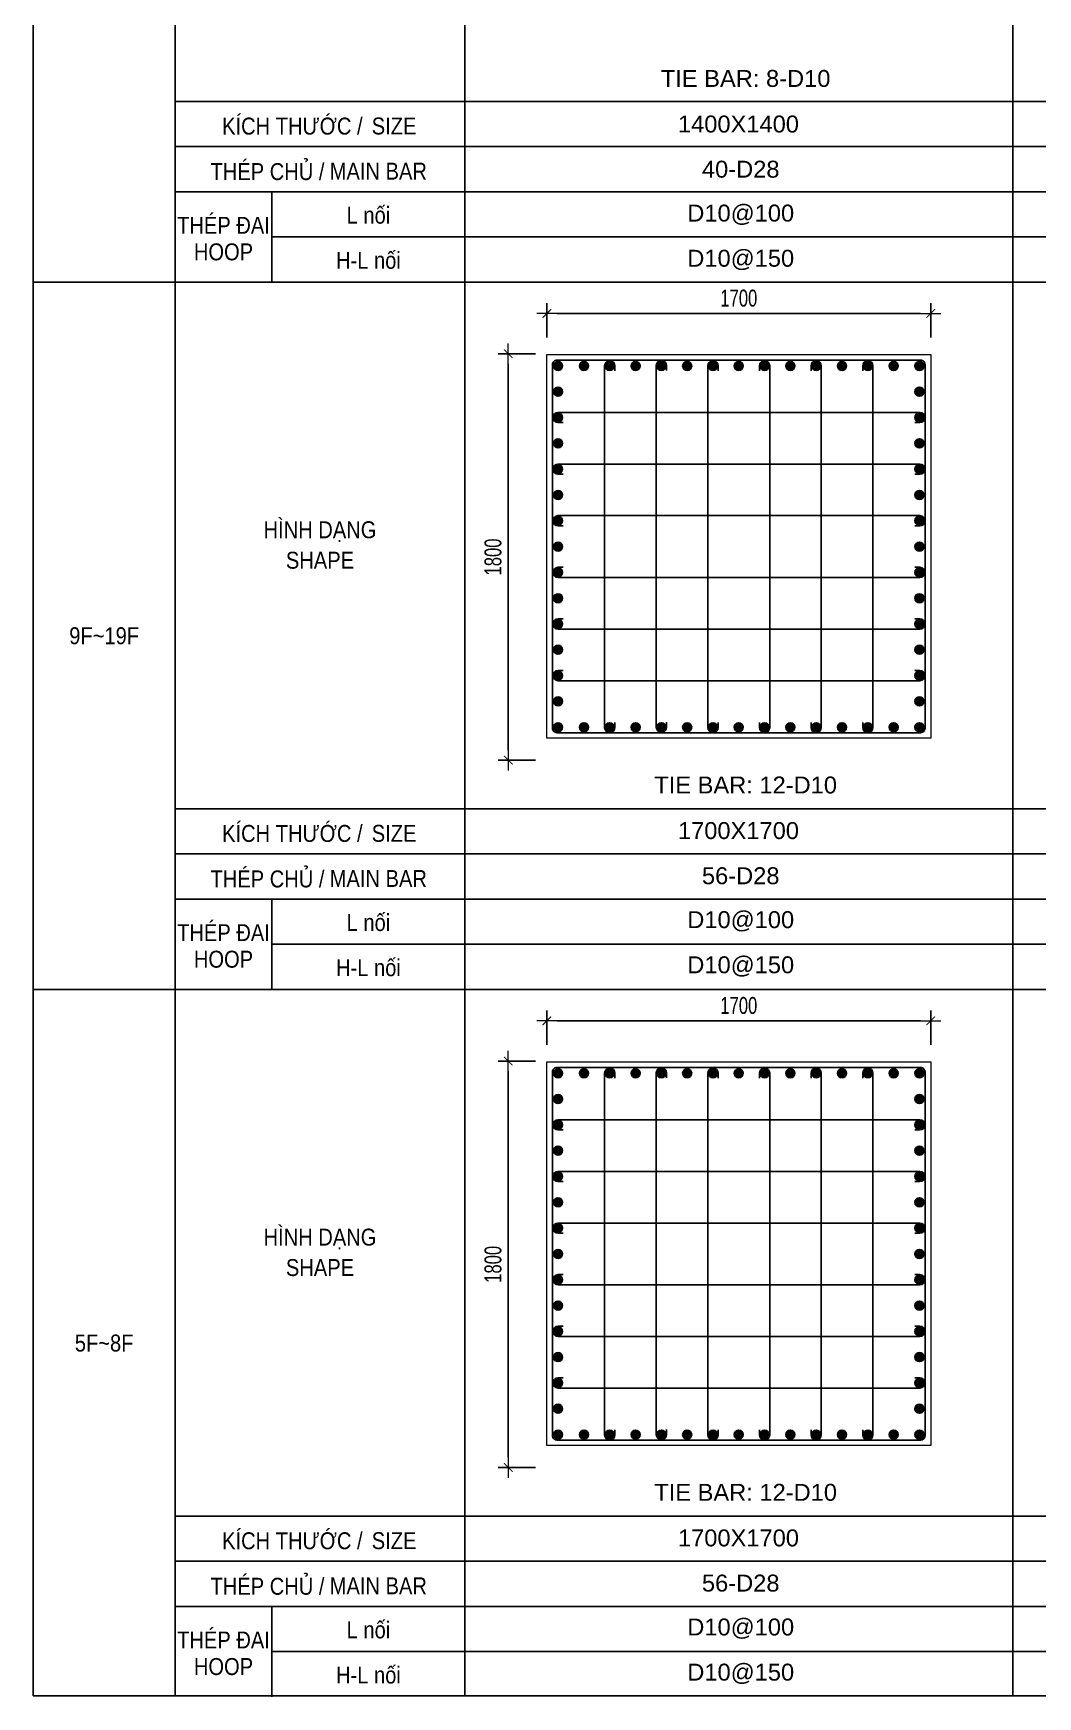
# Model space of a CAD drawing. Header units: millimetres. Extents: x 61878 to 380960, y -19809 to 191918.
# Drawn here: x 363365 to 367814, y 86301 to 93668 of the extents above; entities that cross this region are included whole.
import ezdxf
from ezdxf.enums import TextEntityAlignment as Align

# ---------------------------------------------------------------- set-up
doc = ezdxf.new("R2010")
doc.units = ezdxf.units.MM
doc.linetypes.add('CENTER2', pattern=[1.125, 0.75, -0.125, 0.125, -0.125])
doc.layers.get('Defpoints').update_dxf_attribs({"color": 151, "lineweight": 9})
for name, color, linetype in [('2', 2, 'Continuous'), ('CEN', 1, 'CENTER2'), ('STL', 3, 'Continuous'), ('TIT1', 3, 'Continuous')]:
    doc.layers.add(name, color=color, linetype=linetype)
for name, color, linetype, lineweight in [('NDC_S_CONTINUOUS', 3, 'Continuous', 20), ('NDC_S_DIM', 1, 'Continuous', 15), ('NDC_S_VN TEXT', 7, 'Continuous', 20)]:
    doc.layers.add(name, color=color, linetype=linetype, lineweight=lineweight)
doc.styles.add('NDC_ARIAL', font='arial.ttf', dxfattribs={"width": 0.85})
doc.styles.add('NDC_DIM', font='', dxfattribs={"width": 0.75})
doc.styles.get('NDC_DIM').set_extended_font_data('Dotum')
doc.dimstyles.new('NDC_dim_30', dxfattribs={"dimscale": 30, "dimtxt": 2.5, "dimasz": 1.5, "dimexe": 1.5, "dimexo": 2.5, "dimgap": 1, "dimtad": 1, "dimdec": 0, "dimzin": 0, "dimdsep": 46, "dimtxsty": 'NDC_DIM', "dimblk": 'DIMMARK', "dimcen": 0.09, "dimdle": 1.2, "dimclrd": 1, "dimclre": 1, "dimclrt": 3, "dimadec": 0, "dimazin": 0, "dimtfac": 1, "dimtdec": 0, "dimtix": 1, "dimtofl": 0, "dimtmove": 0, "dimatfit": 3, "dimfxl": 8, "dimfxlon": 1, "dimtolj": 1, "dimtzin": 0, "dimarcsym": 0})

# ---------------------------------------------------------------- blocks, each defined once
blk = doc.blocks.new('8')
at = {"layer": '2'}
blk.add_hatch(color=256, dxfattribs=at).paths.add_polyline_path([(20, 0, 0.386127), (1.9, 19.9), (-1.9, 19.9, 0.386127), (-20, 0, 1)])
blk.add_circle((0, 0), 20, dxfattribs=at)
blk = doc.blocks.new('5')
at = {"layer": 'CEN', "rotation": 180}
blk.add_blockref('8', (0, 0), dxfattribs=at)
blk = doc.blocks.new('*U1469')
at = {"layer": 'STL', "xscale": -1, "rotation": 270}
blk.add_blockref('5', (0, 0), dxfattribs=at)
blk = doc.blocks.new('*U1470')
at = {"layer": 'NDC_S_DIM', "color": 0, "linetype": 'ByBlock', "lineweight": -2, "transparency": 16777216}
for p in [(299692.7, 70167.6), (299807.1, 70167.6), (299921.4, 70167.6), (300035.7, 70167.6), (300150, 70167.6), (300264.3, 70167.6), (300378.6, 70167.6), (300493, 70167.6), (300607.3, 70167.6), (300721.6, 70167.6), (300835.9, 70167.6), (300950.2, 70167.6), (301064.6, 70167.6), (301178.9, 70167.6), (301293.2, 70167.6)]:
    blk.add_blockref('*U1469', p, dxfattribs=at)
blk = doc.blocks.new('*U1471')
at = {"layer": 'STL', "xscale": -1, "rotation": 270}
blk.add_blockref('5', (0, 0), dxfattribs=at)
blk = doc.blocks.new('*U1472')
at = {"layer": 'NDC_S_DIM', "color": 0, "linetype": 'ByBlock', "lineweight": -2, "transparency": 16777216}
for p in [(299692.7, 70167.6), (299807.1, 70167.6), (299921.4, 70167.6), (300035.7, 70167.6), (300150, 70167.6), (300264.3, 70167.6), (300378.6, 70167.6), (300493, 70167.6), (300607.3, 70167.6), (300721.6, 70167.6), (300835.9, 70167.6), (300950.2, 70167.6), (301064.6, 70167.6), (301178.9, 70167.6), (301293.2, 70167.6)]:
    blk.add_blockref('*U1471', p, dxfattribs=at)
blk = doc.blocks.new('*U1473')
at = {"layer": 'STL', "xscale": -1, "rotation": 270}
blk.add_blockref('5', (0, 0), dxfattribs=at)
blk = doc.blocks.new('*U1474')
at = {"layer": 'NDC_S_DIM', "color": 0, "linetype": 'ByBlock', "lineweight": -2, "transparency": 16777216}
for p in [(299692.7, 70167.6), (299807.1, 70167.6), (299921.4, 70167.6), (300035.7, 70167.6), (300150, 70167.6), (300264.3, 70167.6), (300378.6, 70167.6), (300493, 70167.6), (300607.3, 70167.6), (300721.6, 70167.6), (300835.9, 70167.6), (300950.2, 70167.6), (301064.6, 70167.6), (301178.9, 70167.6), (301293.2, 70167.6)]:
    blk.add_blockref('*U1473', p, dxfattribs=at)
blk = doc.blocks.new('*U1467')
at = {"layer": 'STL', "xscale": -1, "rotation": 270}
blk.add_blockref('5', (0, 0), dxfattribs=at)
blk = doc.blocks.new('*U1468')
at = {"layer": 'NDC_S_DIM', "color": 0, "linetype": 'ByBlock', "lineweight": -2, "transparency": 16777216}
for p in [(299692.7, 70167.6), (299807.1, 70167.6), (299921.4, 70167.6), (300035.7, 70167.6), (300150, 70167.6), (300264.3, 70167.6), (300378.6, 70167.6), (300493, 70167.6), (300607.3, 70167.6), (300721.6, 70167.6), (300835.9, 70167.6), (300950.2, 70167.6), (301064.6, 70167.6), (301178.9, 70167.6), (301293.2, 70167.6)]:
    blk.add_blockref('*U1467', p, dxfattribs=at)
blk = doc.blocks.new('DIMMARK')
at = {"layer": 'NDC_S_DIM', "color": 1}
blk.add_line((-1.5, 0), (1, 0), dxfattribs=at)
at = {"layer": 'NDC_S_DIM', "color": 2, "const_width": 0.1}
blk.add_lwpolyline([(-0.42, -0.42), (0.42, 0.42)], dxfattribs=at)
blk = doc.blocks.new('*D1482')
at = {"layer": 'Defpoints', "color": 0, "ltscale": 40, "transparency": 16777216}
for p in [(367340, 89294.6), (365640, 89113), (367340, 89113)]:
    blk.add_point(p, dxfattribs=at)
at = {"layer": 'NDC_S_DIM', "color": 1, "lineweight": -2, "ltscale": 40, "transparency": 16777216}
for p, q in [((365640, 89188), (365640, 89339.6)), ((365685, 89294.6), (367295, 89294.6)), ((367340, 89188), (367340, 89339.6))]:
    blk.add_line(p, q, dxfattribs=at)
at = {"layer": 'NDC_S_DIM', "color": 1, "lineweight": -2, "ltscale": 40, "transparency": 16777216, "xscale": 45, "yscale": 45, "zscale": 45, "rotation": 180}
blk.add_blockref('DIMMARK', (365640, 89294.6), dxfattribs=at)
at = {"layer": 'NDC_S_DIM', "color": 1, "lineweight": -2, "ltscale": 40, "transparency": 16777216, "xscale": 45, "yscale": 45, "zscale": 45}
blk.add_blockref('DIMMARK', (367340, 89294.6), dxfattribs=at)
at = {"layer": 'NDC_S_DIM', "color": 3, "ltscale": 40, "transparency": 16777216, "insert": (366490, 89362.1), "char_height": 75, "attachment_point": 5, "style": 'NDC_DIM'}
blk.add_mtext('\\A1;1700', dxfattribs=at)
blk = doc.blocks.new('*U1465')
at = {"layer": 'STL', "xscale": -1, "rotation": 270}
blk.add_blockref('5', (0, 0), dxfattribs=at)
blk = doc.blocks.new('*U1466')
at = {"layer": 'NDC_S_DIM', "color": 0, "linetype": 'ByBlock', "lineweight": -2, "transparency": 16777216}
for p in [(299692.7, 70167.6), (299807.1, 70167.6), (299921.4, 70167.6), (300035.7, 70167.6), (300150, 70167.6), (300264.3, 70167.6), (300378.6, 70167.6), (300493, 70167.6), (300607.3, 70167.6), (300721.6, 70167.6), (300835.9, 70167.6), (300950.2, 70167.6), (301064.6, 70167.6), (301178.9, 70167.6), (301293.2, 70167.6)]:
    blk.add_blockref('*U1465', p, dxfattribs=at)
blk = doc.blocks.new('*U1439')
at = {"layer": 'STL', "xscale": -1, "rotation": 270}
blk.add_blockref('5', (0, 0), dxfattribs=at)
blk = doc.blocks.new('*U1440')
at = {"layer": 'NDC_S_DIM', "color": 0, "linetype": 'ByBlock', "lineweight": -2, "transparency": 16777216}
for p in [(299692.7, 70167.6), (299807.1, 70167.6), (299921.4, 70167.6), (300035.7, 70167.6), (300150, 70167.6), (300264.3, 70167.6), (300378.6, 70167.6), (300493, 70167.6), (300607.3, 70167.6), (300721.6, 70167.6), (300835.9, 70167.6), (300950.2, 70167.6), (301064.6, 70167.6), (301178.9, 70167.6), (301293.2, 70167.6)]:
    blk.add_blockref('*U1439', p, dxfattribs=at)
blk = doc.blocks.new('*U1441')
at = {"layer": 'STL', "xscale": -1, "rotation": 270}
blk.add_blockref('5', (0, 0), dxfattribs=at)
blk = doc.blocks.new('*U1442')
at = {"layer": 'NDC_S_DIM', "color": 0, "linetype": 'ByBlock', "lineweight": -2, "transparency": 16777216}
for p in [(299692.7, 70167.6), (299807.1, 70167.6), (299921.4, 70167.6), (300035.7, 70167.6), (300150, 70167.6), (300264.3, 70167.6), (300378.6, 70167.6), (300493, 70167.6), (300607.3, 70167.6), (300721.6, 70167.6), (300835.9, 70167.6), (300950.2, 70167.6), (301064.6, 70167.6), (301178.9, 70167.6), (301293.2, 70167.6)]:
    blk.add_blockref('*U1441', p, dxfattribs=at)
blk = doc.blocks.new('*U1463')
at = {"layer": 'STL', "xscale": -1, "rotation": 270}
blk.add_blockref('5', (0, 0), dxfattribs=at)
blk = doc.blocks.new('*U1464')
at = {"layer": 'NDC_S_DIM', "color": 0, "linetype": 'ByBlock', "lineweight": -2, "transparency": 16777216}
for p in [(299692.7, 70167.6), (299807.1, 70167.6), (299921.4, 70167.6), (300035.7, 70167.6), (300150, 70167.6), (300264.3, 70167.6), (300378.6, 70167.6), (300493, 70167.6), (300607.3, 70167.6), (300721.6, 70167.6), (300835.9, 70167.6), (300950.2, 70167.6), (301064.6, 70167.6), (301178.9, 70167.6), (301293.2, 70167.6)]:
    blk.add_blockref('*U1463', p, dxfattribs=at)
blk = doc.blocks.new('*D1481')
at = {"layer": 'Defpoints', "color": 0, "ltscale": 40, "transparency": 16777216}
for p in [(367340, 92427.3), (365640, 92245.7), (367340, 92245.7)]:
    blk.add_point(p, dxfattribs=at)
at = {"layer": 'NDC_S_DIM', "color": 1, "lineweight": -2, "ltscale": 40, "transparency": 16777216}
for p, q in [((365640, 92320.7), (365640, 92472.3)), ((367340, 92320.7), (367340, 92472.3)), ((365685, 92427.3), (367295, 92427.3))]:
    blk.add_line(p, q, dxfattribs=at)
at = {"layer": 'NDC_S_DIM', "color": 1, "lineweight": -2, "ltscale": 40, "transparency": 16777216, "xscale": 45, "yscale": 45, "zscale": 45, "rotation": 180}
blk.add_blockref('DIMMARK', (365640, 92427.3), dxfattribs=at)
at = {"layer": 'NDC_S_DIM', "color": 1, "lineweight": -2, "ltscale": 40, "transparency": 16777216, "xscale": 45, "yscale": 45, "zscale": 45}
blk.add_blockref('DIMMARK', (367340, 92427.3), dxfattribs=at)
at = {"layer": 'NDC_S_DIM', "color": 3, "ltscale": 40, "transparency": 16777216, "insert": (366490, 92494.8), "char_height": 75, "attachment_point": 5, "style": 'NDC_DIM'}
blk.add_mtext('\\A1;1700', dxfattribs=at)
blk = doc.blocks.new('*D1592')
at = {"layer": 'Defpoints', "color": 0, "ltscale": 40, "transparency": 16777216}
for p in [(365664.4, 89116.1), (365469, 87316.1), (365664.4, 87316.1)]:
    blk.add_point(p, dxfattribs=at)
at = {"layer": 'NDC_S_DIM', "color": 1, "lineweight": -2, "ltscale": 40, "transparency": 16777216}
for p, q in [((365589.4, 89116.1), (365424, 89116.1)), ((365469, 89071.1), (365469, 87361.1)), ((365589.4, 87316.1), (365424, 87316.1))]:
    blk.add_line(p, q, dxfattribs=at)
at = {"layer": 'NDC_S_DIM', "color": 1, "lineweight": -2, "ltscale": 40, "transparency": 16777216, "xscale": 45, "yscale": 45, "zscale": 45}
for p, rotation in [((365469, 89116.1), 90), ((365469, 87316.1), 270)]:
    blk.add_blockref('DIMMARK', p, dxfattribs=dict(at, rotation=rotation))
at = {"layer": 'NDC_S_DIM', "color": 3, "ltscale": 40, "transparency": 16777216, "insert": (365401.5, 88216.1), "char_height": 75, "attachment_point": 5, "rotation": 90, "style": 'NDC_DIM'}
blk.add_mtext('\\A1;1800', dxfattribs=at)
blk = doc.blocks.new('*D1602')
at = {"layer": 'Defpoints', "color": 0, "ltscale": 40, "transparency": 16777216}
for p in [(365664.4, 92248.8), (365469, 90448.8), (365664.4, 90448.8)]:
    blk.add_point(p, dxfattribs=at)
at = {"layer": 'NDC_S_DIM', "color": 1, "lineweight": -2, "ltscale": 40, "transparency": 16777216}
for p, q in [((365589.4, 92248.8), (365424, 92248.8)), ((365469, 92203.8), (365469, 90493.8)), ((365589.4, 90448.8), (365424, 90448.8))]:
    blk.add_line(p, q, dxfattribs=at)
at = {"layer": 'NDC_S_DIM', "color": 1, "lineweight": -2, "ltscale": 40, "transparency": 16777216, "xscale": 45, "yscale": 45, "zscale": 45}
for p, rotation in [((365469, 92248.8), 90), ((365469, 90448.8), 270)]:
    blk.add_blockref('DIMMARK', p, dxfattribs=dict(at, rotation=rotation))
at = {"layer": 'NDC_S_DIM', "color": 3, "ltscale": 40, "transparency": 16777216, "insert": (365401.5, 91348.8), "char_height": 75, "attachment_point": 5, "rotation": 90, "style": 'NDC_DIM'}
blk.add_mtext('\\A1;1800', dxfattribs=at)

msp = doc.modelspace()

# ---------------------------------------------------------------- linework, layer by layer
at = {"layer": '2', "lineweight": -2, "ltscale": 1000}
for points in [[(367315, 92200.7), (367315, 90590.7, -0.414214), (367295, 90570.7), (365685, 90570.7, -0.414214), (365665, 90590.7), (365665, 92200.7, -0.414214), (365685, 92220.7), (367295, 92220.7, -0.414214)], [(367315, 89068), (367315, 87458, -0.414214), (367295, 87438), (365685, 87438, -0.414214), (365665, 87458), (365665, 89068, -0.414214), (365685, 89088), (367295, 89088, -0.414214)]]:
    msp.add_lwpolyline(points, format="xyb", close=True, dxfattribs=at)
at = {"layer": '2'}
for points in [[(365940.9, 90615.3), (365940.9, 90593.2, -1), (365895.9, 90593.2), (365895.9, 92195.2, -1), (365940.9, 92195.2), (365940.9, 92173.1)], [(366169.6, 90616.8), (366169.6, 90594.7, -1), (366124.5, 90594.7), (366124.5, 92196.7, -1), (366169.6, 92196.7), (366169.6, 92174.6)], [(366398.2, 90615.3), (366398.2, 90593.2, -1), (366353.2, 90593.2), (366353.2, 92195.2, -1), (366398.2, 92195.2), (366398.2, 92173.1)], [(366581.8, 90615.3), (366581.8, 90593.2, 1), (366626.8, 90593.2), (366626.8, 92195.2, 1), (366581.8, 92195.2), (366581.8, 92173.1)], [(366810.4, 90615.3), (366810.4, 90593.2, 1), (366855.5, 90593.2), (366855.5, 92195.2, 1), (366810.4, 92195.2), (366810.4, 92173.1)], [(367039.1, 90615.3), (367039.1, 90593.2, 1), (367084.1, 90593.2), (367084.1, 92195.2, 1), (367039.1, 92195.2), (367039.1, 92173.1)], [(365711.9, 91944.1), (365689.8, 91944.1, -1), (365689.8, 91989.1), (367291.8, 91989.1, -1), (367291.8, 91944.1), (367269.7, 91944.1)], [(365711.9, 91715.4), (365689.8, 91715.4, -1), (365689.8, 91760.4), (367291.8, 91760.4, -1), (367291.8, 91715.4), (367269.7, 91715.4)], [(365711.9, 91486.8), (365689.8, 91486.8, -1), (365689.8, 91531.8), (367291.8, 91531.8, -1), (367291.8, 91486.8), (367269.7, 91486.8)], [(365711.9, 91303.2), (365689.8, 91303.2, 1), (365689.8, 91258.1), (367291.8, 91258.1, 1), (367291.8, 91303.2), (367269.7, 91303.2)], [(365711.9, 91074.5), (365689.8, 91074.5, 1), (365689.8, 91029.5), (367291.8, 91029.5, 1), (367291.8, 91074.5), (367269.7, 91074.5)], [(365711.9, 90845.9), (365689.8, 90845.9, 1), (365689.8, 90800.9), (367291.8, 90800.9, 1), (367291.8, 90845.9), (367269.7, 90845.9)], [(365940.9, 87482.6), (365940.9, 87460.5, -1), (365895.9, 87460.5), (365895.9, 89062.5, -1), (365940.9, 89062.5), (365940.9, 89040.4)], [(366169.6, 87484.1), (366169.6, 87462, -1), (366124.5, 87462), (366124.5, 89064, -1), (366169.6, 89064), (366169.6, 89041.8)], [(366398.2, 87482.6), (366398.2, 87460.5, -1), (366353.2, 87460.5), (366353.2, 89062.5, -1), (366398.2, 89062.5), (366398.2, 89040.4)], [(366581.8, 87482.6), (366581.8, 87460.5, 1), (366626.8, 87460.5), (366626.8, 89062.5, 1), (366581.8, 89062.5), (366581.8, 89040.4)], [(366810.4, 87482.6), (366810.4, 87460.5, 1), (366855.5, 87460.5), (366855.5, 89062.5, 1), (366810.4, 89062.5), (366810.4, 89040.4)], [(367039.1, 87482.6), (367039.1, 87460.5, 1), (367084.1, 87460.5), (367084.1, 89062.5, 1), (367039.1, 89062.5), (367039.1, 89040.4)], [(365711.9, 88811.4), (365689.8, 88811.4, -1), (365689.8, 88856.4), (367291.8, 88856.4, -1), (367291.8, 88811.4), (367269.7, 88811.4)], [(365711.9, 88582.7), (365689.8, 88582.7, -1), (365689.8, 88627.7), (367291.8, 88627.7, -1), (367291.8, 88582.7), (367269.7, 88582.7)], [(365711.9, 88354.1), (365689.8, 88354.1, -1), (365689.8, 88399.1), (367291.8, 88399.1, -1), (367291.8, 88354.1), (367269.7, 88354.1)], [(365711.9, 88170.5), (365689.8, 88170.5, 1), (365689.8, 88125.4), (367291.8, 88125.4, 1), (367291.8, 88170.5), (367269.7, 88170.5)], [(365711.9, 87941.8), (365689.8, 87941.8, 1), (365689.8, 87896.8), (367291.8, 87896.8, 1), (367291.8, 87941.8), (367269.7, 87941.8)], [(365711.9, 87713.2), (365689.8, 87713.2, 1), (365689.8, 87668.2), (367291.8, 87668.2, 1), (367291.8, 87713.2), (367269.7, 87713.2)]]:
    msp.add_lwpolyline(points, format="xyb", dxfattribs=at)
at = {"layer": 'NDC_S_CONTINUOUS', "ltscale": 70}
for points in [[(367340, 92245.7), (367340, 90545.7), (365640, 90545.7), (365640, 92245.7), (367340, 92245.7)], [(367340, 89113), (367340, 87413), (365640, 87413), (365640, 89113), (367340, 89113)]]:
    msp.add_lwpolyline(points, dxfattribs=at)
at = {"layer": 'TIT1'}
for p, q in [((363365.1, 102204.5), (363365.1, 86304.5)), ((363993, 102204.5), (363993, 86304.5)), ((365276.9, 86304.5), (365277, 102204.5)), ((365277, 102204.5), (365277, 86304.5)), ((367703, 102204.5), (367703, 86304.5)), ((367703, 102204.5), (367703, 86304.5)), ((365276.9, 92566.4), (363365.1, 92566.4)), ((378857.4, 92566.4), (365277, 92566.4)), ((365276.9, 89433.7), (363365.1, 89433.7)), ((378857.4, 89433.7), (365277, 89433.7))]:
    msp.add_line(p, q, dxfattribs=at)
at = {"layer": 'TIT1', "color": 8}
for p, q in [((365276.9, 93366.4), (363993, 93366.4)), ((378857.4, 93366.4), (365277, 93366.4)), ((365276.9, 93166.4), (363993, 93166.4)), ((378857.4, 93166.4), (365277, 93166.4)), ((365276.9, 92966.4), (363993, 92966.4)), ((364422.2, 92566.4), (364422.2, 92966.4)), ((378857.4, 92966.4), (365277, 92966.4)), ((365276.9, 92766.4), (364422.2, 92766.4)), ((378857.4, 92766.4), (365277, 92766.4)), ((365276.9, 90233.7), (363993, 90233.7)), ((378857.4, 90233.7), (365277, 90233.7)), ((365276.9, 90033.7), (363993, 90033.7)), ((378857.4, 90033.7), (365277, 90033.7)), ((365276.9, 89833.7), (363993, 89833.7)), ((364422.2, 89433.7), (364422.2, 89833.7)), ((378857.4, 89833.7), (365277, 89833.7)), ((365276.9, 89633.7), (364422.2, 89633.7)), ((378857.4, 89633.7), (365277, 89633.7)), ((365276.9, 87101), (363993, 87101)), ((378857.4, 87101), (365277, 87101)), ((365276.9, 86901), (363993, 86901)), ((378857.4, 86901), (365277, 86901)), ((365276.9, 86701), (363993, 86701)), ((364422.2, 86301), (364422.2, 86701)), ((378857.4, 86701), (365277, 86701)), ((365276.9, 86501), (364422.2, 86501)), ((378857.4, 86501), (365277, 86501))]:
    msp.add_line(p, q, dxfattribs=at)
at = {"layer": 'TIT1', "ltscale": 40}
msp.add_line((363365.1, 86304.5), (378857.4, 86304.5), dxfattribs=at)

# ---------------------------------------------------------------- block references
at = {"layer": 'NDC_S_DIM'}
for name, p in [('*U1466', (65997, 22027.6)), ('*U1440', (65997, 20427.1)), ('*U1470', (65997, 18894.9)), ('*U1472', (65997, 17294.4))]:
    msp.add_blockref(name, p, dxfattribs=at)
at = {"layer": 'NDC_S_DIM', "rotation": 90}
for name, p in [('*U1442', (435857.4, -209098)), ('*U1464', (437457.9, -209098)), ('*U1474', (435857.4, -212230.7)), ('*U1468', (437457.9, -212230.7))]:
    msp.add_blockref(name, p, dxfattribs=at)

# ---------------------------------------------------------------- texts
at = {"layer": 'NDC_S_VN TEXT', "style": 'NDC_ARIAL', "width": 0.85}
for s, p in [('KÍCH THƯỚC /', (364512.6, 93266.4)), ('THÉP CHỦ /', (364402.5, 93066.4)), ('THÉP ĐAI', (364207.7, 92827.5)), ('HÌNH DẠNG', (364635, 91470.8)), ('KÍCH THƯỚC /', (364512.6, 90133.7)), ('THÉP CHỦ /', (364402.5, 89933.7)), ('THÉP ĐAI', (364207.7, 89694.8)), ('HÌNH DẠNG', (364635, 88338.1)), ('KÍCH THƯỚC /', (364512.6, 87001)), ('THÉP CHỦ /', (364402.5, 86801)), ('THÉP ĐAI', (364207.7, 86562.1))]:
    msp.add_text(s, height=75, dxfattribs=at).set_placement(p, align=Align.MIDDLE)
at = {"layer": 'TIT1', "style": 'NDC_ARIAL'}
for s, p in [('TIE BAR: 8-D10', (366520.3, 93468.2)), ('1400X1400', (366488.5, 93266.3)), ('40-D28', (366498.5, 93066.3)), ('D10@100', (366498.5, 92866.3)), ('D10@150', (366498.5, 92666.3)), ('TIE BAR: 12-D10', (366520.3, 90339)), ('1700X1700', (366488.5, 90137.1)), ('56-D28', (366498.5, 89937.1)), ('D10@100', (366498.5, 89737.1)), ('D10@150', (366498.5, 89537.1)), ('TIE BAR: 12-D10', (366520.3, 87206.3)), ('1700X1700', (366488.5, 87004.4)), ('56-D28', (366498.5, 86804.4)), ('D10@100', (366498.5, 86604.4)), ('D10@150', (366498.5, 86404.4))]:
    msp.add_text(s, height=75, dxfattribs=at).set_placement(p, align=Align.MIDDLE)
at = {"layer": 'TIT1', "style": 'NDC_ARIAL', "width": 0.85}
for s, p in [('SIZE', (364963.1, 93257.6)), ('MAIN BAR', (364893.4, 93057.6)), ('L nối', (364849.6, 92866.4)), ('HOOP', (364207.7, 92700.2)), ('H-L nối', (364849.6, 92666.4)), ('SHAPE', (364635, 91334.5)), ('9F~19F', (363679.1, 91000.1)), ('SIZE', (364963.1, 90124.9)), ('MAIN BAR', (364893.4, 89924.9)), ('L nối', (364849.6, 89733.7)), ('HOOP', (364207.7, 89567.5)), ('H-L nối', (364849.6, 89533.7)), ('SHAPE', (364635, 88201.8)), ('5F~8F', (363679.1, 87867.4)), ('SIZE', (364963.1, 86992.2)), ('MAIN BAR', (364893.4, 86792.2)), ('L nối', (364849.6, 86601)), ('HOOP', (364207.7, 86434.8)), ('H-L nối', (364849.6, 86401))]:
    msp.add_text(s, height=75, dxfattribs=at).set_placement(p, align=Align.MIDDLE)

# ---------------------------------------------------------------- dimensions: what is measured, and where the dimension line sits
at = {"layer": 'NDC_S_DIM', "ltscale": 40}
for base, p1, p2, picture, middle in [((367340, 92427.3), (365640, 92245.7), (367340, 92245.7), '*D1481', (366490, 92494.8)), ((367340, 89294.6), (365640, 89113), (367340, 89113), '*D1482', (366490, 89362.1))]:
    dim = msp.add_linear_dim(base=base, p1=p1, p2=p2, dimstyle='NDC_dim_30', dxfattribs=at)
    dim.commit()
    dim.dimension.update_dxf_attribs({"geometry": picture, "text_midpoint": middle})
for base, p1, p2, picture, middle in [((365469, 90448.8), (365664.4, 92248.8), (365664.4, 90448.8), '*D1602', (365401.5, 91348.8)), ((365469, 87316.1), (365664.4, 89116.1), (365664.4, 87316.1), '*D1592', (365401.5, 88216.1))]:
    dim = msp.add_linear_dim(base=base, p1=p1, p2=p2, angle=90, dimstyle='NDC_dim_30', dxfattribs=at)
    dim.commit()
    dim.dimension.update_dxf_attribs({"geometry": picture, "text_midpoint": middle})

doc.saveas('drawing.dxf')
